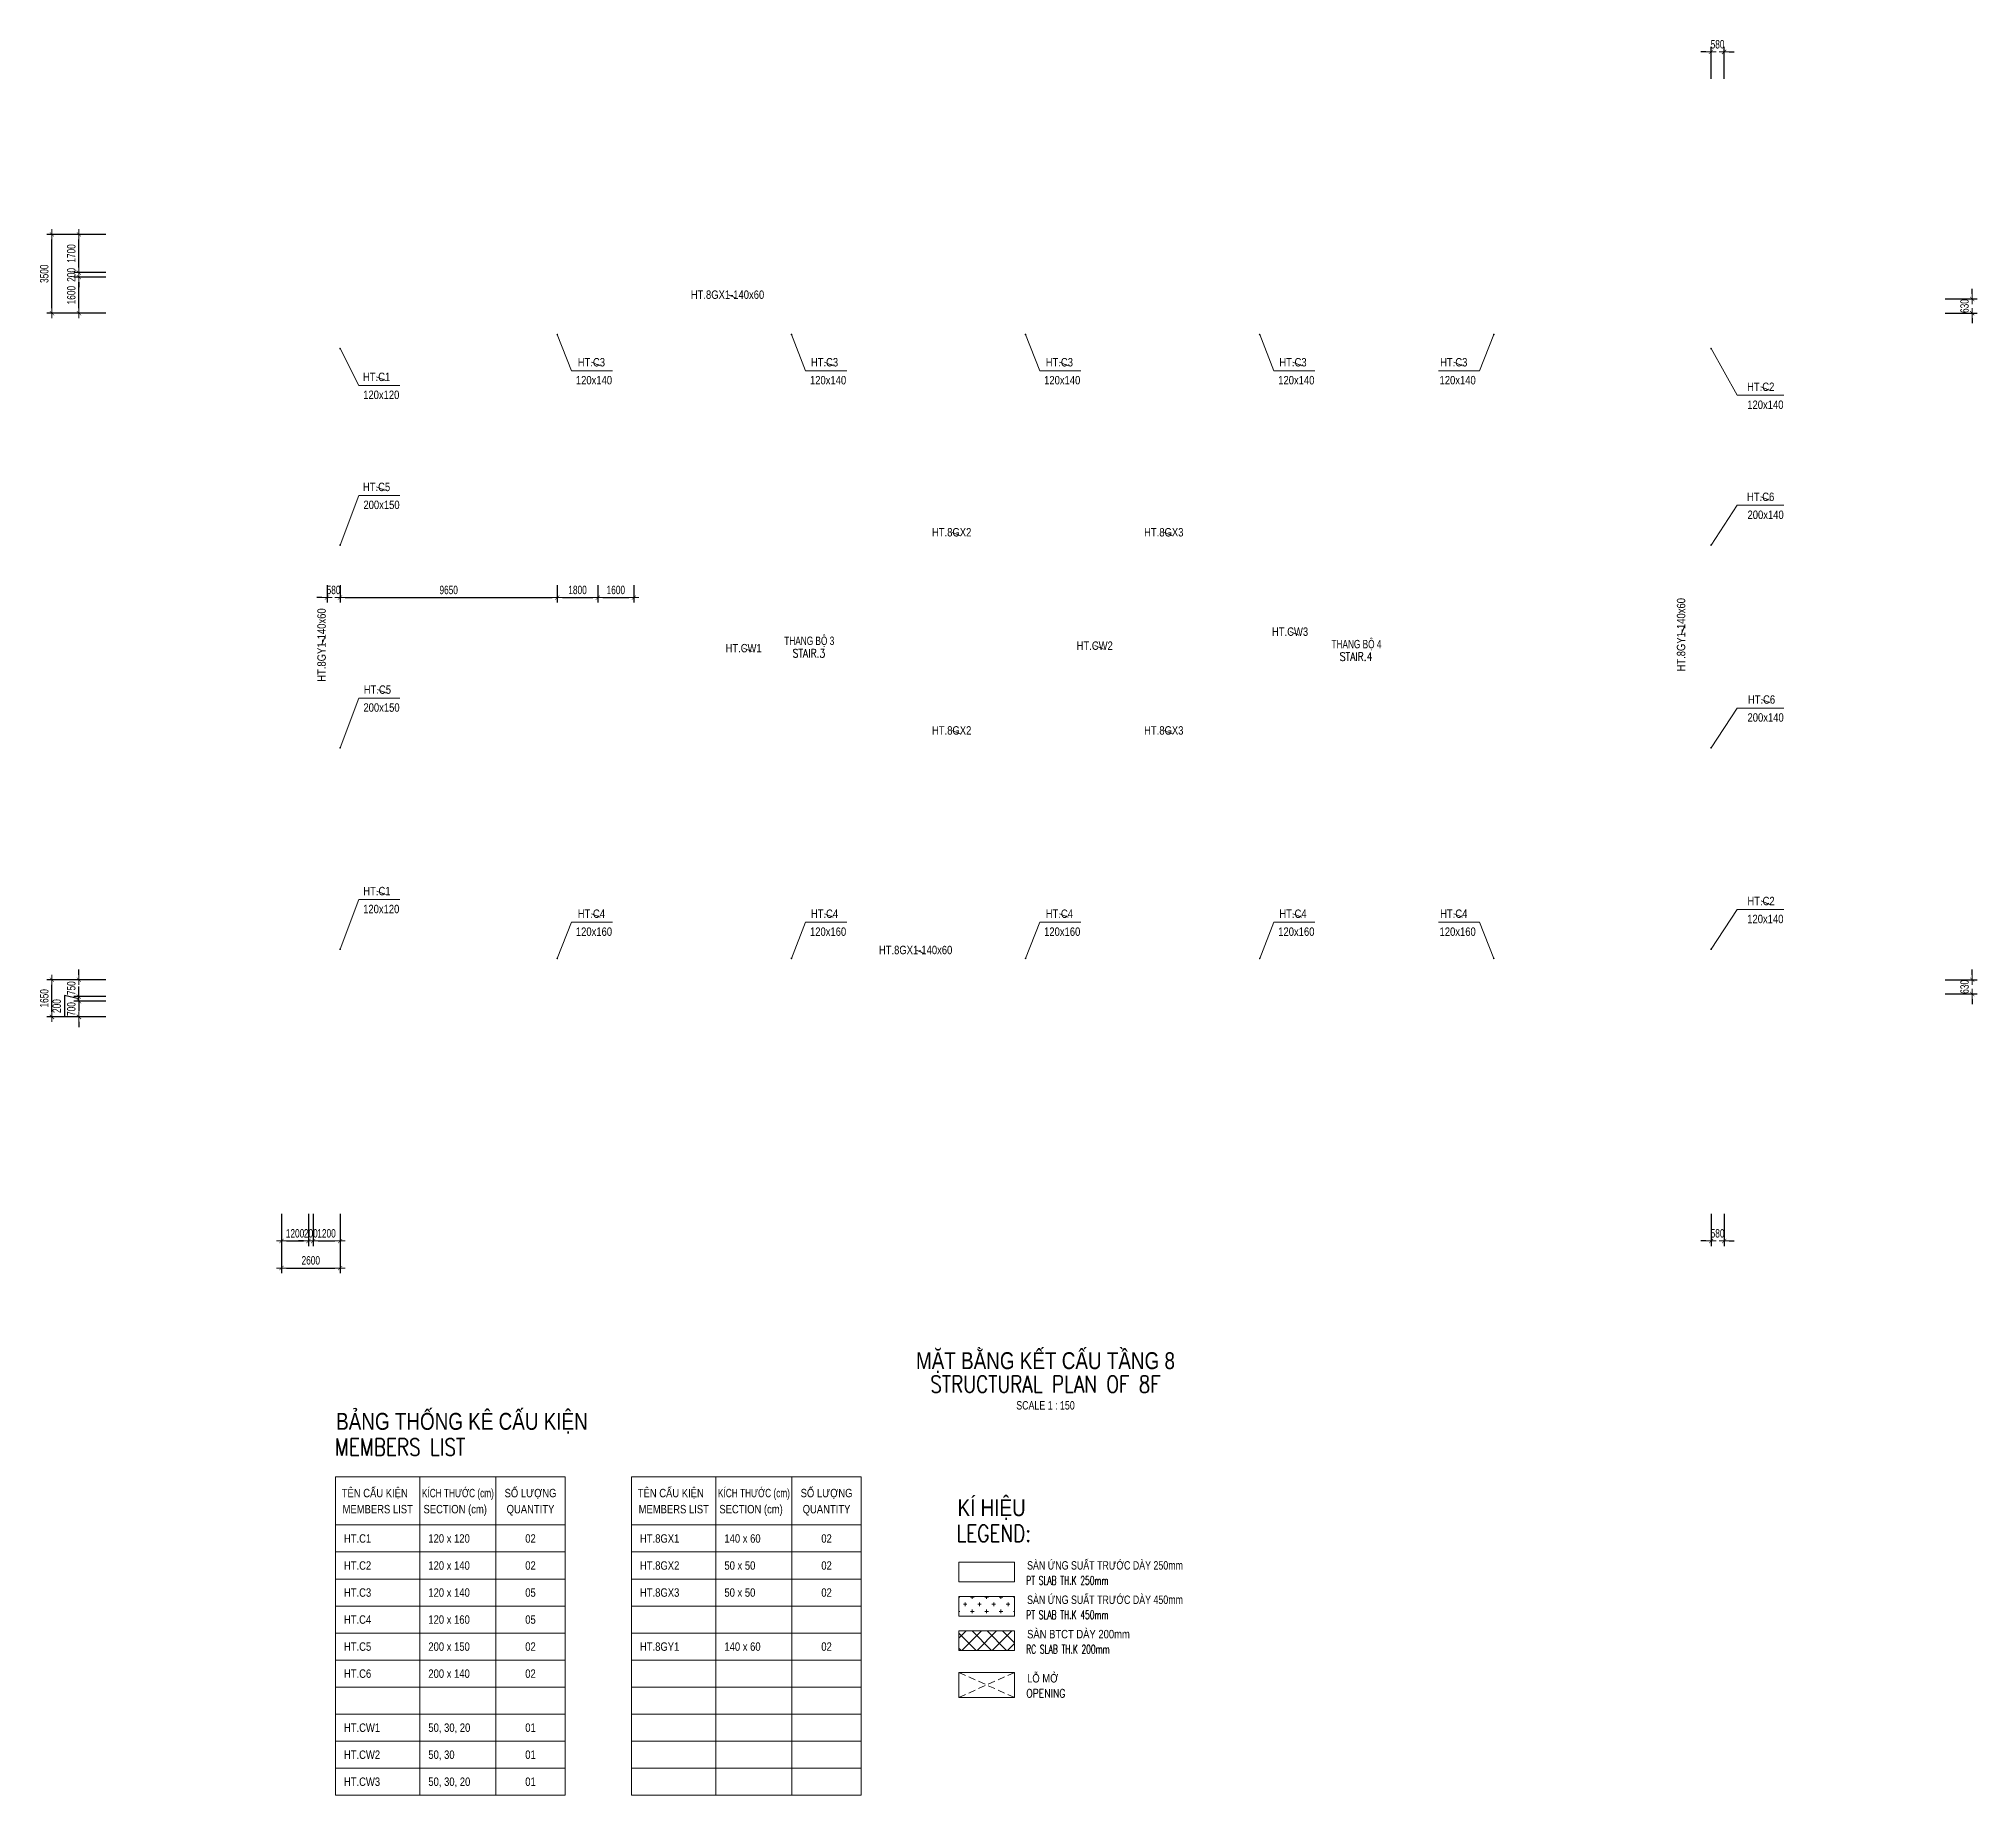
# Model space of a CAD drawing. Header units: millimetres. Extents: x 117316 to 203425, y -27310 to 50684.
import ezdxf
from ezdxf.enums import TextEntityAlignment as Align

# ---------------------------------------------------------------- set-up
doc = ezdxf.new("R2010")
doc.units = ezdxf.units.MM
doc.linetypes.add('DASHED2', pattern=[9.525, 6.35, -3.175])
doc.layers.get('Defpoints').update_dxf_attribs({"color": 151, "lineweight": 9})
for name, color, linetype, lineweight in [('$0$NDC_S_ANNO', 7, 'Continuous', 20), ('$0$NDC_S_DIM', 1, 'Continuous', 15), ('NDC_S_ANNO', 7, 'Continuous', 20), ('NDC_S_BEAM NAME', 7, 'Continuous', 9), ('NDC_S_COLUMN NAME', 7, 'Continuous', 9), ('NDC_S_DIM', 1, 'Continuous', 15), ('NDC_S_ENG TEXT', 2, 'Continuous', 20), ('NDC_S_ENG TITLE', 3, 'Continuous', 20), ('NDC_S_HATCH MATERIAL', 8, 'Continuous', 13), ('NDC_S_LEADER', 1, 'Continuous', 15), ('NDC_S_OPENING', 9, 'DASHED2', 13), ('NDC_S_SLAB', 2, 'Continuous', 20), ('NDC_S_TEXT SYMBOL', 7, 'Continuous', 20), ('NDC_S_VN TEXT', 7, 'Continuous', 20), ('NDC_S_VN TITLE', 6, 'Continuous', 35), ('NDC_Table', 3, 'Continuous', 20)]:
    doc.layers.add(name, color=color, linetype=linetype, lineweight=lineweight)
doc.styles.add('$0$ARIAL', font='arial.ttf', dxfattribs={"width": 0.8})
doc.styles.add('$0$NDC_DIM', font='', dxfattribs={"width": 0.75})
doc.styles.add('$0$NDC_EN TXT', font='romans.shx', dxfattribs={"width": 0.8})
doc.styles.add('NDC_ANNO', font='', dxfattribs={"width": 0.8})
doc.styles.add('NDC_BAR 2', font='romans.shx', dxfattribs={"width": 0.8})
doc.styles.add('NDC_DIM', font='', dxfattribs={"width": 0.75})
doc.styles.add('NDC_EN TXT', font='romans.shx', dxfattribs={"width": 0.8})
doc.styles.add('NDC_VIE TXT', font='arial.ttf', dxfattribs={"width": 0.8})
doc.styles.get('$0$NDC_DIM').set_extended_font_data('Dotum')
doc.styles.get('NDC_ANNO').set_extended_font_data('Dotum')
doc.styles.get('NDC_DIM').set_extended_font_data('Dotum')
doc.dimstyles.new('$0$NDC_dim_iso', dxfattribs={"dimtxt": 2.5, "dimasz": 1, "dimexe": 1.5, "dimexo": 2.5, "dimgap": 1, "dimtad": 1, "dimdec": 0, "dimzin": 0, "dimdsep": 46, "dimtxsty": '$0$NDC_DIM', "dimblk": '$0$DIMMARK', "dimcen": 0.09, "dimdle": 1.2, "dimclrd": 1, "dimclre": 1, "dimclrt": 3, "dimadec": 0, "dimazin": 0, "dimtfac": 1, "dimtdec": 0, "dimtix": 1, "dimtofl": 0, "dimtmove": 0, "dimatfit": 3, "dimfxl": 8, "dimfxlon": 1, "dimtolj": 1, "dimtzin": 0, "dimarcsym": 0})
doc.dimstyles.new('NDC_dim_150', dxfattribs={"dimscale": 150, "dimtxt": 2.5, "dimasz": 1.5, "dimexe": 1.5, "dimexo": 2.5, "dimgap": 1, "dimtad": 1, "dimdec": 0, "dimzin": 0, "dimdsep": 46, "dimtxsty": 'NDC_DIM', "dimblk": 'DIMMARK', "dimcen": 0.09, "dimdle": 1.2, "dimclrd": 1, "dimclre": 1, "dimclrt": 3, "dimadec": 0, "dimazin": 0, "dimtfac": 1, "dimtdec": 0, "dimtix": 1, "dimtofl": 0, "dimtmove": 0, "dimatfit": 3, "dimfxl": 8, "dimfxlon": 1, "dimtolj": 1, "dimtzin": 0, "dimarcsym": 0})
doc.dimstyles.new('NDC_dim_200', dxfattribs={"dimscale": 200, "dimtxt": 2.5, "dimasz": 1.5, "dimexe": 1.5, "dimexo": 2.5, "dimgap": 1, "dimtad": 1, "dimdec": 0, "dimzin": 0, "dimdsep": 46, "dimtxsty": 'NDC_DIM', "dimblk": 'DIMMARK', "dimcen": 0.09, "dimdle": 1.2, "dimclrd": 1, "dimclre": 1, "dimclrt": 3, "dimadec": 0, "dimazin": 0, "dimtfac": 1, "dimtdec": 0, "dimtix": 1, "dimtofl": 0, "dimtmove": 0, "dimatfit": 3, "dimfxl": 6, "dimfxlon": 1, "dimtolj": 1, "dimtzin": 0, "dimarcsym": 0})

# ---------------------------------------------------------------- blocks, each defined once
blk = doc.blocks.new('Drawing name_symbol')
at = {"layer": 'NDC_S_ENG TITLE', "style": 'NDC_EN TXT', "width": 0.8}
blk.add_attdef('SECTDET1', text='', height=5, dxfattribs=at).set_placement((0, 1.01), align=Align.CENTER)
at = {"layer": 'NDC_S_TEXT SYMBOL', "lineweight": 25, "style": 'NDC_ANNO', "width": 0.8}
blk.add_attdef('SSCALE', text='', height=2.5, dxfattribs=at).set_placement((0, -4), align=Align.CENTER)
at = {"layer": 'NDC_S_VN TITLE', "style": 'NDC_VIE TXT', "width": 0.8}
blk.add_attdef('SECTDET2', text='', height=5, dxfattribs=at).set_placement((0, 7.97), align=Align.CENTER)
blk = doc.blocks.new('$0$DIMMARK')
at = {"layer": '$0$NDC_S_DIM', "color": 1}
blk.add_line((-1.5, 0), (1, 0), dxfattribs=at)
at = {"layer": '$0$NDC_S_DIM', "color": 2, "const_width": 0.1}
blk.add_lwpolyline([(-0.42, -0.42), (0.42, 0.42)], dxfattribs=at)
blk = doc.blocks.new('DIMMARK')
at = {"layer": 'NDC_S_DIM', "color": 1}
blk.add_line((-1.5, 0), (1, 0), dxfattribs=at)
at = {"layer": 'NDC_S_DIM', "color": 2, "const_width": 0.1}
blk.add_lwpolyline([(-0.42, -0.42), (0.42, 0.42)], dxfattribs=at)
blk = doc.blocks.new('*D13')
at = {"layer": 'Defpoints', "color": 0, "ltscale": 100, "transparency": 16777216}
for p in [(130120, 26791), (130700, 26791), (130700, 25871)]:
    blk.add_point(p, dxfattribs=at)
at = {"layer": 'NDC_S_DIM', "color": 1, "lineweight": -2, "ltscale": 100, "transparency": 16777216}
for p, q in [((129895, 25871), (129670, 25871)), ((130120, 26416), (130120, 25646)), ((130700, 26416), (130700, 25646)), ((130925, 25871), (131150, 25871))]:
    blk.add_line(p, q, dxfattribs=at)
at = {"layer": 'NDC_S_DIM', "color": 1, "lineweight": -2, "ltscale": 100, "transparency": 16777216, "xscale": 225, "yscale": 225, "zscale": 225}
blk.add_blockref('DIMMARK', (130120, 25871), dxfattribs=at)
at = {"layer": 'NDC_S_DIM', "color": 1, "lineweight": -2, "ltscale": 100, "transparency": 16777216, "xscale": 225, "yscale": 225, "zscale": 225, "rotation": 180}
blk.add_blockref('DIMMARK', (130700, 25871), dxfattribs=at)
at = {"layer": 'NDC_S_DIM', "color": 3, "ltscale": 100, "transparency": 16777216, "insert": (130410, 26208), "char_height": 375, "attachment_point": 5, "style": 'NDC_DIM'}
blk.add_mtext('\\A1;580', dxfattribs=at)
blk = doc.blocks.new('*D14')
at = {"layer": 'Defpoints', "color": 0, "ltscale": 100, "transparency": 16777216}
for p in [(130700, 26791), (140350, 26791), (140350, 25871)]:
    blk.add_point(p, dxfattribs=at)
at = {"layer": 'NDC_S_DIM', "color": 1, "lineweight": -2, "ltscale": 100, "transparency": 16777216}
for p, q in [((130700, 26416), (130700, 25646)), ((130925, 25871), (140125, 25871)), ((140350, 26416), (140350, 25646))]:
    blk.add_line(p, q, dxfattribs=at)
at = {"layer": 'NDC_S_DIM', "color": 1, "lineweight": -2, "ltscale": 100, "transparency": 16777216, "xscale": 225, "yscale": 225, "zscale": 225, "rotation": 180}
blk.add_blockref('DIMMARK', (130700, 25871), dxfattribs=at)
at = {"layer": 'NDC_S_DIM', "color": 1, "lineweight": -2, "ltscale": 100, "transparency": 16777216, "xscale": 225, "yscale": 225, "zscale": 225}
blk.add_blockref('DIMMARK', (140350, 25871), dxfattribs=at)
at = {"layer": 'NDC_S_DIM', "color": 3, "ltscale": 100, "transparency": 16777216, "insert": (135525, 26208), "char_height": 375, "attachment_point": 5, "style": 'NDC_DIM'}
blk.add_mtext('\\A1;9650', dxfattribs=at)
blk = doc.blocks.new('*D15')
at = {"layer": 'Defpoints', "color": 0, "ltscale": 100, "transparency": 16777216}
for p in [(140350, 26791), (142150, 26791), (142150, 25871)]:
    blk.add_point(p, dxfattribs=at)
at = {"layer": 'NDC_S_DIM', "color": 1, "lineweight": -2, "ltscale": 100, "transparency": 16777216}
for p, q in [((140350, 26416), (140350, 25646)), ((140575, 25871), (141925, 25871)), ((142150, 26416), (142150, 25646))]:
    blk.add_line(p, q, dxfattribs=at)
at = {"layer": 'NDC_S_DIM', "color": 1, "lineweight": -2, "ltscale": 100, "transparency": 16777216, "xscale": 225, "yscale": 225, "zscale": 225, "rotation": 180}
blk.add_blockref('DIMMARK', (140350, 25871), dxfattribs=at)
at = {"layer": 'NDC_S_DIM', "color": 1, "lineweight": -2, "ltscale": 100, "transparency": 16777216, "xscale": 225, "yscale": 225, "zscale": 225}
blk.add_blockref('DIMMARK', (142150, 25871), dxfattribs=at)
at = {"layer": 'NDC_S_DIM', "color": 3, "ltscale": 100, "transparency": 16777216, "insert": (141250, 26208), "char_height": 375, "attachment_point": 5, "style": 'NDC_DIM'}
blk.add_mtext('\\A1;1800', dxfattribs=at)
blk = doc.blocks.new('*D16')
at = {"layer": 'Defpoints', "color": 0, "ltscale": 100, "transparency": 16777216}
for p in [(142150, 26791), (143750, 26791), (143750, 25871)]:
    blk.add_point(p, dxfattribs=at)
at = {"layer": 'NDC_S_DIM', "color": 1, "lineweight": -2, "ltscale": 100, "transparency": 16777216}
for p, q in [((142150, 26416), (142150, 25646)), ((142375, 25871), (143525, 25871)), ((143750, 26416), (143750, 25646))]:
    blk.add_line(p, q, dxfattribs=at)
at = {"layer": 'NDC_S_DIM', "color": 1, "lineweight": -2, "ltscale": 100, "transparency": 16777216, "xscale": 225, "yscale": 225, "zscale": 225, "rotation": 180}
blk.add_blockref('DIMMARK', (142150, 25871), dxfattribs=at)
at = {"layer": 'NDC_S_DIM', "color": 1, "lineweight": -2, "ltscale": 100, "transparency": 16777216, "xscale": 225, "yscale": 225, "zscale": 225}
blk.add_blockref('DIMMARK', (143750, 25871), dxfattribs=at)
at = {"layer": 'NDC_S_DIM', "color": 3, "ltscale": 100, "transparency": 16777216, "insert": (142950, 26208), "char_height": 375, "attachment_point": 5, "style": 'NDC_DIM'}
blk.add_mtext('\\A1;1600', dxfattribs=at)
blk = doc.blocks.new('*D17')
at = {"layer": '$0$NDC_S_DIM', "color": 1, "lineweight": -2, "ltscale": 100, "transparency": 16777216}
for p, q in [((202000, 39130), (203425, 39130)), ((203200, 39355), (203200, 39580)), ((202000, 38500), (203425, 38500)), ((203200, 38275), (203200, 38050))]:
    blk.add_line(p, q, dxfattribs=at)
at = {"layer": 'Defpoints', "color": 0, "ltscale": 100, "transparency": 16777216}
for p in [(189558, 39130), (200950, 38500), (203200, 38500)]:
    blk.add_point(p, dxfattribs=at)
at = {"layer": '$0$NDC_S_DIM', "color": 1, "lineweight": -2, "ltscale": 100, "transparency": 16777216, "xscale": 225, "yscale": 225, "zscale": 225}
for p, rotation in [((203200, 39130), 270), ((203200, 38500), 90)]:
    blk.add_blockref('DIMMARK', p, dxfattribs=dict(at, rotation=rotation))
at = {"layer": '$0$NDC_S_DIM', "color": 3, "ltscale": 100, "transparency": 16777216, "insert": (202862, 38815), "char_height": 375, "attachment_point": 5, "rotation": 90, "style": 'NDC_DIM'}
blk.add_mtext('\\A1;630', dxfattribs=at)
blk = doc.blocks.new('*D18')
at = {"layer": '$0$NDC_S_DIM', "color": 1, "lineweight": -2, "ltscale": 100, "transparency": 16777216}
for p, q in [((202000, 8900), (203425, 8900)), ((203200, 9125), (203200, 9350)), ((202000, 8270), (203425, 8270)), ((203200, 8045), (203200, 7820))]:
    blk.add_line(p, q, dxfattribs=at)
at = {"layer": 'Defpoints', "color": 0, "ltscale": 100, "transparency": 16777216}
for p in [(199211, 8900), (203200, 8900), (187951, 8270)]:
    blk.add_point(p, dxfattribs=at)
at = {"layer": '$0$NDC_S_DIM', "color": 1, "lineweight": -2, "ltscale": 100, "transparency": 16777216, "xscale": 225, "yscale": 225, "zscale": 225}
for p, rotation in [((203200, 8900), 270), ((203200, 8270), 90)]:
    blk.add_blockref('DIMMARK', p, dxfattribs=dict(at, rotation=rotation))
at = {"layer": '$0$NDC_S_DIM', "color": 3, "ltscale": 100, "transparency": 16777216, "insert": (202862, 8585), "char_height": 375, "attachment_point": 5, "rotation": 90, "style": 'NDC_DIM'}
blk.add_mtext('\\A1;630', dxfattribs=at)
blk = doc.blocks.new('*D19')
at = {"layer": '$0$NDC_S_DIM', "color": 1, "lineweight": -2, "ltscale": 100, "transparency": 16777216}
for p, q in [((191600, -1500), (191600, -2925)), ((192180, -1500), (192180, -2925)), ((191375, -2700), (191150, -2700)), ((192405, -2700), (192630, -2700))]:
    blk.add_line(p, q, dxfattribs=at)
at = {"layer": 'Defpoints', "color": 0, "ltscale": 100, "transparency": 16777216}
for p in [(192180, 12195), (191600, 508), (191600, -2700)]:
    blk.add_point(p, dxfattribs=at)
at = {"layer": '$0$NDC_S_DIM', "color": 1, "lineweight": -2, "ltscale": 100, "transparency": 16777216, "xscale": 225, "yscale": 225, "zscale": 225}
blk.add_blockref('DIMMARK', (191600, -2700), dxfattribs=at)
at = {"layer": '$0$NDC_S_DIM', "color": 1, "lineweight": -2, "ltscale": 100, "transparency": 16777216, "xscale": 225, "yscale": 225, "zscale": 225, "rotation": 180}
blk.add_blockref('DIMMARK', (192180, -2700), dxfattribs=at)
at = {"layer": '$0$NDC_S_DIM', "color": 3, "ltscale": 100, "transparency": 16777216, "insert": (191890, -2362), "char_height": 375, "attachment_point": 5, "style": 'NDC_DIM'}
blk.add_mtext('\\A1;580', dxfattribs=at)
blk = doc.blocks.new('*D20')
at = {"layer": '$0$NDC_S_DIM', "color": 1, "lineweight": -2, "ltscale": 100, "transparency": 16777216}
for p, q in [((191375, 50100), (191150, 50100)), ((191600, 48900), (191600, 50325)), ((192180, 48900), (192180, 50325)), ((192405, 50100), (192630, 50100))]:
    blk.add_line(p, q, dxfattribs=at)
at = {"layer": 'Defpoints', "color": 0, "ltscale": 100, "transparency": 16777216}
for p in [(192180, 50100), (191600, 47222), (192180, 36650)]:
    blk.add_point(p, dxfattribs=at)
at = {"layer": '$0$NDC_S_DIM', "color": 1, "lineweight": -2, "ltscale": 100, "transparency": 16777216, "xscale": 225, "yscale": 225, "zscale": 225}
blk.add_blockref('DIMMARK', (191600, 50100), dxfattribs=at)
at = {"layer": '$0$NDC_S_DIM', "color": 1, "lineweight": -2, "ltscale": 100, "transparency": 16777216, "xscale": 225, "yscale": 225, "zscale": 225, "rotation": 180}
blk.add_blockref('DIMMARK', (192180, 50100), dxfattribs=at)
at = {"layer": '$0$NDC_S_DIM', "color": 3, "ltscale": 100, "transparency": 16777216, "insert": (191890, 50438), "char_height": 375, "attachment_point": 5, "style": 'NDC_DIM'}
blk.add_mtext('\\A1;580', dxfattribs=at)
blk = doc.blocks.new('*D25')
at = {"layer": 'Defpoints', "color": 0, "ltscale": 100, "transparency": 16777216}
for p in [(128100, -1100), (129300, -1100), (129300, -2700)]:
    blk.add_point(p, dxfattribs=at)
at = {"layer": 'NDC_S_DIM', "color": 1, "lineweight": -2, "ltscale": 100, "transparency": 16777216}
for p, q in [((128100, -1500), (128100, -2925)), ((129300, -1500), (129300, -2925)), ((128325, -2700), (129075, -2700))]:
    blk.add_line(p, q, dxfattribs=at)
at = {"layer": 'NDC_S_DIM', "color": 1, "lineweight": -2, "ltscale": 100, "transparency": 16777216, "xscale": 225, "yscale": 225, "zscale": 225, "rotation": 180}
blk.add_blockref('DIMMARK', (128100, -2700), dxfattribs=at)
at = {"layer": 'NDC_S_DIM', "color": 1, "lineweight": -2, "ltscale": 100, "transparency": 16777216, "xscale": 225, "yscale": 225, "zscale": 225}
blk.add_blockref('DIMMARK', (129300, -2700), dxfattribs=at)
at = {"layer": 'NDC_S_DIM', "color": 3, "ltscale": 100, "transparency": 16777216, "insert": (128700, -2362), "char_height": 375, "attachment_point": 5, "style": 'NDC_DIM'}
blk.add_mtext('\\A1;1200', dxfattribs=at)
blk = doc.blocks.new('*D26')
at = {"layer": 'Defpoints', "color": 0, "ltscale": 100, "transparency": 16777216}
for p in [(129300, -1100), (129500, -1100), (129500, -2700)]:
    blk.add_point(p, dxfattribs=at)
at = {"layer": 'NDC_S_DIM', "color": 1, "lineweight": -2, "ltscale": 100, "transparency": 16777216}
for p, q in [((129300, -1500), (129300, -2925)), ((129500, -1500), (129500, -2925)), ((129075, -2700), (128850, -2700)), ((129725, -2700), (129950, -2700))]:
    blk.add_line(p, q, dxfattribs=at)
at = {"layer": 'NDC_S_DIM', "color": 1, "lineweight": -2, "ltscale": 100, "transparency": 16777216, "xscale": 225, "yscale": 225, "zscale": 225}
blk.add_blockref('DIMMARK', (129300, -2700), dxfattribs=at)
at = {"layer": 'NDC_S_DIM', "color": 1, "lineweight": -2, "ltscale": 100, "transparency": 16777216, "xscale": 225, "yscale": 225, "zscale": 225, "rotation": 180}
blk.add_blockref('DIMMARK', (129500, -2700), dxfattribs=at)
at = {"layer": 'NDC_S_DIM', "color": 3, "ltscale": 100, "transparency": 16777216, "insert": (129400, -2362), "char_height": 375, "attachment_point": 5, "style": 'NDC_DIM'}
blk.add_mtext('\\A1;200', dxfattribs=at)
blk = doc.blocks.new('*D27')
at = {"layer": 'Defpoints', "color": 0, "ltscale": 100, "transparency": 16777216}
for p in [(129500, -1100), (130700, -1100), (130700, -2700)]:
    blk.add_point(p, dxfattribs=at)
at = {"layer": 'NDC_S_DIM', "color": 1, "lineweight": -2, "ltscale": 100, "transparency": 16777216}
for p, q in [((129500, -1500), (129500, -2925)), ((130700, -1500), (130700, -2925)), ((129725, -2700), (130475, -2700))]:
    blk.add_line(p, q, dxfattribs=at)
at = {"layer": 'NDC_S_DIM', "color": 1, "lineweight": -2, "ltscale": 100, "transparency": 16777216, "xscale": 225, "yscale": 225, "zscale": 225, "rotation": 180}
blk.add_blockref('DIMMARK', (129500, -2700), dxfattribs=at)
at = {"layer": 'NDC_S_DIM', "color": 1, "lineweight": -2, "ltscale": 100, "transparency": 16777216, "xscale": 225, "yscale": 225, "zscale": 225}
blk.add_blockref('DIMMARK', (130700, -2700), dxfattribs=at)
at = {"layer": 'NDC_S_DIM', "color": 3, "ltscale": 100, "transparency": 16777216, "insert": (130100, -2362), "char_height": 375, "attachment_point": 5, "style": 'NDC_DIM'}
blk.add_mtext('\\A1;1200', dxfattribs=at)
blk = doc.blocks.new('*D28')
at = {"layer": 'Defpoints', "color": 0, "ltscale": 100, "transparency": 16777216}
for p in [(128100, -1100), (130700, -1100), (130700, -3900)]:
    blk.add_point(p, dxfattribs=at)
at = {"layer": 'NDC_S_DIM', "color": 1, "lineweight": -2, "ltscale": 100, "transparency": 16777216}
for p, q in [((128100, -2700), (128100, -4125)), ((130700, -2700), (130700, -4125)), ((128325, -3900), (130475, -3900))]:
    blk.add_line(p, q, dxfattribs=at)
at = {"layer": 'NDC_S_DIM', "color": 1, "lineweight": -2, "ltscale": 100, "transparency": 16777216, "xscale": 225, "yscale": 225, "zscale": 225, "rotation": 180}
blk.add_blockref('DIMMARK', (128100, -3900), dxfattribs=at)
at = {"layer": 'NDC_S_DIM', "color": 1, "lineweight": -2, "ltscale": 100, "transparency": 16777216, "xscale": 225, "yscale": 225, "zscale": 225}
blk.add_blockref('DIMMARK', (130700, -3900), dxfattribs=at)
at = {"layer": 'NDC_S_DIM', "color": 3, "ltscale": 100, "transparency": 16777216, "insert": (129400, -3562), "char_height": 375, "attachment_point": 5, "style": 'NDC_DIM'}
blk.add_mtext('\\A1;2600', dxfattribs=at)
blk = doc.blocks.new('*D29')
at = {"layer": 'Defpoints', "color": 0, "ltscale": 100, "transparency": 16777216}
for p in [(119100, 7950), (120700, 7950), (120700, 7250)]:
    blk.add_point(p, dxfattribs=at)
at = {"layer": 'NDC_S_DIM', "color": 1, "lineweight": -2, "ltscale": 100, "transparency": 16777216}
for p, q in [((120300, 7950), (118875, 7950)), ((119100, 8175), (119100, 8400)), ((120300, 7250), (118875, 7250)), ((119100, 7025), (119100, 6800))]:
    blk.add_line(p, q, dxfattribs=at)
at = {"layer": 'NDC_S_DIM', "color": 1, "lineweight": -2, "ltscale": 100, "transparency": 16777216, "xscale": 225, "yscale": 225, "zscale": 225}
for p, rotation in [((119100, 7950), 270), ((119100, 7250), 90)]:
    blk.add_blockref('DIMMARK', p, dxfattribs=dict(at, rotation=rotation))
at = {"layer": 'NDC_S_DIM', "color": 3, "ltscale": 100, "transparency": 16777216, "insert": (118762, 7600), "char_height": 375, "attachment_point": 5, "rotation": 90, "style": 'NDC_DIM'}
blk.add_mtext('\\A1;700', dxfattribs=at)
blk = doc.blocks.new('*D30')
at = {"layer": 'Defpoints', "color": 0, "ltscale": 100, "transparency": 16777216}
for p in [(119100, 8150), (120700, 8150), (120700, 7950)]:
    blk.add_point(p, dxfattribs=at)
at = {"layer": 'NDC_S_DIM', "color": 1, "lineweight": -2, "ltscale": 100, "transparency": 16777216}
for p, q in [((119100, 8050), (118453, 8200)), ((118453, 8200), (118453, 7264)), ((120300, 8150), (118875, 8150)), ((120300, 7950), (118875, 7950)), ((119100, 8375), (119100, 8600)), ((119100, 7950), (119100, 8150)), ((119100, 7725), (119100, 7500))]:
    blk.add_line(p, q, dxfattribs=at)
at = {"layer": 'NDC_S_DIM', "color": 1, "lineweight": -2, "ltscale": 100, "transparency": 16777216, "xscale": 225, "yscale": 225, "zscale": 225}
for p, rotation in [((119100, 8150), 270), ((119100, 7950), 90)]:
    blk.add_blockref('DIMMARK', p, dxfattribs=dict(at, rotation=rotation))
at = {"layer": 'NDC_S_DIM', "color": 3, "ltscale": 100, "transparency": 16777216, "insert": (118115, 7732), "char_height": 375, "attachment_point": 5, "rotation": 90, "style": 'NDC_DIM'}
blk.add_mtext('\\A1;200', dxfattribs=at)
blk = doc.blocks.new('*D31')
at = {"layer": 'Defpoints', "color": 0, "ltscale": 100, "transparency": 16777216}
for p in [(119100, 8900), (120700, 8900), (120700, 8150)]:
    blk.add_point(p, dxfattribs=at)
at = {"layer": 'NDC_S_DIM', "color": 1, "lineweight": -2, "ltscale": 100, "transparency": 16777216}
for p, q in [((120300, 8900), (118875, 8900)), ((119100, 9125), (119100, 9350)), ((120300, 8150), (118875, 8150)), ((119100, 7925), (119100, 7700))]:
    blk.add_line(p, q, dxfattribs=at)
at = {"layer": 'NDC_S_DIM', "color": 1, "lineweight": -2, "ltscale": 100, "transparency": 16777216, "xscale": 225, "yscale": 225, "zscale": 225}
for p, rotation in [((119100, 8900), 270), ((119100, 8150), 90)]:
    blk.add_blockref('DIMMARK', p, dxfattribs=dict(at, rotation=rotation))
at = {"layer": 'NDC_S_DIM', "color": 3, "ltscale": 100, "transparency": 16777216, "insert": (118762, 8525), "char_height": 375, "attachment_point": 5, "rotation": 90, "style": 'NDC_DIM'}
blk.add_mtext('\\A1;750', dxfattribs=at)
blk = doc.blocks.new('*D32')
at = {"layer": 'Defpoints', "color": 0, "ltscale": 100, "transparency": 16777216}
for p in [(117900, 8900), (120098, 8900), (120098, 7250)]:
    blk.add_point(p, dxfattribs=at)
at = {"layer": 'NDC_S_DIM', "color": 1, "lineweight": -2, "ltscale": 100, "transparency": 16777216}
for p, q in [((119100, 8900), (117675, 8900)), ((117900, 7475), (117900, 8675)), ((119100, 7250), (117675, 7250))]:
    blk.add_line(p, q, dxfattribs=at)
at = {"layer": 'NDC_S_DIM', "color": 1, "lineweight": -2, "ltscale": 100, "transparency": 16777216, "xscale": 225, "yscale": 225, "zscale": 225}
for p, rotation in [((117900, 8900), 90), ((117900, 7250), 270)]:
    blk.add_blockref('DIMMARK', p, dxfattribs=dict(at, rotation=rotation))
at = {"layer": 'NDC_S_DIM', "color": 3, "ltscale": 100, "transparency": 16777216, "insert": (117562, 8075), "char_height": 375, "attachment_point": 5, "rotation": 90, "style": 'NDC_DIM'}
blk.add_mtext('\\A1;1650', dxfattribs=at)
blk = doc.blocks.new('*D33')
at = {"layer": 'Defpoints', "color": 0, "ltscale": 100, "transparency": 16777216}
for p in [(119100, 40100), (120700, 40100), (120700, 38500)]:
    blk.add_point(p, dxfattribs=at)
at = {"layer": 'NDC_S_DIM', "color": 1, "lineweight": -2, "ltscale": 100, "transparency": 16777216}
for p, q in [((120300, 40100), (118875, 40100)), ((119100, 38725), (119100, 39875)), ((120300, 38500), (118875, 38500))]:
    blk.add_line(p, q, dxfattribs=at)
at = {"layer": 'NDC_S_DIM', "color": 1, "lineweight": -2, "ltscale": 100, "transparency": 16777216, "xscale": 225, "yscale": 225, "zscale": 225}
for p, rotation in [((119100, 40100), 90), ((119100, 38500), 270)]:
    blk.add_blockref('DIMMARK', p, dxfattribs=dict(at, rotation=rotation))
at = {"layer": 'NDC_S_DIM', "color": 3, "ltscale": 100, "transparency": 16777216, "insert": (118762, 39300), "char_height": 375, "attachment_point": 5, "rotation": 90, "style": 'NDC_DIM'}
blk.add_mtext('\\A1;1600', dxfattribs=at)
blk = doc.blocks.new('*D34')
at = {"layer": 'Defpoints', "color": 0, "ltscale": 100, "transparency": 16777216}
for p in [(119100, 40300), (120700, 40300), (120700, 40100)]:
    blk.add_point(p, dxfattribs=at)
at = {"layer": 'NDC_S_DIM', "color": 1, "lineweight": -2, "ltscale": 100, "transparency": 16777216}
for p, q in [((119100, 40525), (119100, 40750)), ((120300, 40300), (118875, 40300)), ((120300, 40100), (118875, 40100)), ((119100, 39875), (119100, 39650))]:
    blk.add_line(p, q, dxfattribs=at)
at = {"layer": 'NDC_S_DIM', "color": 1, "lineweight": -2, "ltscale": 100, "transparency": 16777216, "xscale": 225, "yscale": 225, "zscale": 225}
for p, rotation in [((119100, 40300), 270), ((119100, 40100), 90)]:
    blk.add_blockref('DIMMARK', p, dxfattribs=dict(at, rotation=rotation))
at = {"layer": 'NDC_S_DIM', "color": 3, "ltscale": 100, "transparency": 16777216, "insert": (118762, 40200), "char_height": 375, "attachment_point": 5, "rotation": 90, "style": 'NDC_DIM'}
blk.add_mtext('\\A1;200', dxfattribs=at)
blk = doc.blocks.new('*D35')
at = {"layer": 'Defpoints', "color": 0, "ltscale": 100, "transparency": 16777216}
for p in [(119100, 42000), (120700, 42000), (120700, 40300)]:
    blk.add_point(p, dxfattribs=at)
at = {"layer": 'NDC_S_DIM', "color": 1, "lineweight": -2, "ltscale": 100, "transparency": 16777216}
for p, q in [((120300, 42000), (118875, 42000)), ((119100, 40525), (119100, 41775)), ((120300, 40300), (118875, 40300))]:
    blk.add_line(p, q, dxfattribs=at)
at = {"layer": 'NDC_S_DIM', "color": 1, "lineweight": -2, "ltscale": 100, "transparency": 16777216, "xscale": 225, "yscale": 225, "zscale": 225}
for p, rotation in [((119100, 42000), 90), ((119100, 40300), 270)]:
    blk.add_blockref('DIMMARK', p, dxfattribs=dict(at, rotation=rotation))
at = {"layer": 'NDC_S_DIM', "color": 3, "ltscale": 100, "transparency": 16777216, "insert": (118762, 41150), "char_height": 375, "attachment_point": 5, "rotation": 90, "style": 'NDC_DIM'}
blk.add_mtext('\\A1;1700', dxfattribs=at)
blk = doc.blocks.new('*D36')
at = {"layer": 'Defpoints', "color": 0, "ltscale": 100, "transparency": 16777216}
for p in [(117900, 42000), (120700, 42000), (120700, 38500)]:
    blk.add_point(p, dxfattribs=at)
at = {"layer": 'NDC_S_DIM', "color": 1, "lineweight": -2, "ltscale": 100, "transparency": 16777216}
for p, q in [((119100, 42000), (117675, 42000)), ((117900, 38725), (117900, 41775)), ((119100, 38500), (117675, 38500))]:
    blk.add_line(p, q, dxfattribs=at)
at = {"layer": 'NDC_S_DIM', "color": 1, "lineweight": -2, "ltscale": 100, "transparency": 16777216, "xscale": 225, "yscale": 225, "zscale": 225}
for p, rotation in [((117900, 42000), 90), ((117900, 38500), 270)]:
    blk.add_blockref('DIMMARK', p, dxfattribs=dict(at, rotation=rotation))
at = {"layer": 'NDC_S_DIM', "color": 3, "ltscale": 100, "transparency": 16777216, "insert": (117562, 40250), "char_height": 375, "attachment_point": 5, "rotation": 90, "style": 'NDC_DIM'}
blk.add_mtext('\\A1;3500', dxfattribs=at)
blk = doc.blocks.new('*U12')
at = {"layer": '$0$NDC_S_ANNO', "ltscale": 0.8, "style": '$0$ARIAL', "width": 0.8, "flags": 1}
blk.add_attdef('CHU_THICH', text='', height=2.5, dxfattribs=at).set_placement((0, 0), align=Align.MIDDLE_CENTER)
at = {"layer": '$0$NDC_S_ANNO', "ltscale": 0.8, "style": '$0$ARIAL', "width": 0.8}
blk.add_attdef('TEN', text='', height=2.5, dxfattribs=at).set_placement((-2.58, 1.03), align=Align.MIDDLE_CENTER)
at = {"layer": 'Defpoints'}
blk.add_leader([(0, 0), (-2.58, 1.03)], dimstyle='$0$NDC_dim_iso', override={"dimgap": 0.625, "dimtad": 0}, dxfattribs=at)
blk = doc.blocks.new('Name col F6-F8')
at = {"layer": 'NDC_S_COLUMN NAME', "xscale": 150, "yscale": 150, "zscale": 150}
for p, values in [((11702, 27267), {'TEN': 'HT.C3'}), ((22056, 27267), {'TEN': 'HT.C3'}), ((32489, 27267), {'TEN': 'HT.C3'}), ((42867, 27267), {'TEN': 'HT.C3'}), ((50009, 27267), {'TEN': 'HT.C3'}), ((2162, 26617), {'TEN': 'HT.C1'}), ((63645, 26176), {'TEN': 'HT.C2'}), ((2158, 21731), {'TEN': 'HT.C5'}), ((63642, 21290), {'TEN': 'HT.C6'}), ((2196, 12731), {'TEN': 'HT.C5'}), ((63679, 12290), {'TEN': 'HT.C6'}), ((2174, 3784), {'TEN': 'HT.C1'}), ((63658, 3343), {'TEN': 'HT.C2'}), ((11702, 2778), {'TEN': 'HT.C4'}), ((22056, 2778), {'TEN': 'HT.C4'}), ((32489, 2778), {'TEN': 'HT.C4'}), ((42867, 2778), {'TEN': 'HT.C4'}), ((50009, 2778), {'TEN': 'HT.C4'})]:
    blk.add_blockref('*U12', p, dxfattribs=at).add_auto_attribs(values)
at = {"layer": 'NDC_S_COLUMN NAME', "style": 'NDC_VIE TXT', "width": 0.8}
for s, p in [('120x140', (10625, 26437)), ('120x140', (21025, 26437)), ('120x140', (31425, 26437)), ('120x140', (41825, 26437)), ('120x140', (48991, 26437)), ('120x120', (1176, 25787)), ('120x140', (62660, 25346)), ('200x150', (1187, 20901)), ('200x140', (62671, 20460)), ('200x150', (1187, 11901)), ('200x140', (62671, 11460)), ('120x120', (1175, 2955)), ('120x140', (62659, 2513)), ('120x160', (10625, 1949)), ('120x160', (21025, 1949)), ('120x160', (31425, 1949)), ('120x160', (41825, 1949)), ('120x160', (48991, 1949))]:
    blk.add_text(s, height=375, dxfattribs=at).set_placement(p)
at = {"layer": 'NDC_S_LEADER', "ltscale": 100}
for points in [[(9800, 28650), (10431, 27044), (12254, 27044)], [(20200, 28650), (20831, 27044), (22654, 27044)], [(30600, 28650), (31231, 27044), (33054, 27044)], [(41000, 28650), (41631, 27044), (43454, 27044)], [(51400, 28650), (50769, 27044), (48946, 27044)], [(150, 28028), (981, 26394), (2804, 26394)], [(61050, 28028), (62215, 25953), (64288, 25953)], [(150, 19300), (981, 21508), (2804, 21508)], [(61050, 19300), (62215, 21067), (64288, 21067)], [(150, 10300), (981, 12508), (2804, 12508)], [(61050, 10300), (62215, 12067), (64288, 12067)], [(150, 1353), (981, 3562), (2804, 3562)], [(61050, 1353), (62215, 3120), (64288, 3120)], [(9800, 950), (10431, 2556), (12254, 2556)], [(20200, 950), (20831, 2556), (22654, 2556)], [(30600, 950), (31231, 2556), (33054, 2556)], [(41000, 950), (41631, 2556), (43454, 2556)], [(51400, 950), (50769, 2556), (48946, 2556)]]:
    blk.add_leader(points, dimstyle='NDC_dim_200', override={"dimgap": 1, "dimtad": 0, "dimldrblk": 'DotSmall'}, dxfattribs=at)

msp = doc.modelspace()

# ---------------------------------------------------------------- hatches: boundary and pattern name
at = {"layer": 'NDC_S_HATCH MATERIAL', "ltscale": 100}
h = msp.add_hatch(dxfattribs=at)
h.set_pattern_fill('CROSS', color=256, scale=50)
h.set_pattern_definition([(0, (-45764.22, -10259.27), (317.5, 317.5), [158.75, -476.25]), (90, (-45684.84, -10338.65), (-317.5, 317.5), [158.75, -476.25])])
h.paths.add_polyline_path([(158193.6, -18490.2), (158193.6, -19354.3), (160652, -19354.3), (160652, -18490.2)])
h = msp.add_hatch(dxfattribs=at)
h.set_pattern_fill('ANSI37', color=256, scale=150)
h.set_pattern_definition([(45, (-37686.4, -16184.8), (-336.7596, 336.7596), []), (135, (-37686.4, -16184.8), (-336.7596, -336.7596), [])])
h.paths.add_polyline_path([(158193.6, -20016.2), (158193.6, -20880.3), (160652, -20880.3), (160652, -20016.2)])

# ---------------------------------------------------------------- linework, layer by layer
at = {"layer": 'NDC_S_OPENING', "ltscale": 50}
for p, q in [((158193.6, -21858.7), (160652, -22966.9)), ((158193.6, -22966.9), (160652, -21858.7))]:
    msp.add_line(p, q, dxfattribs=at)
at = {"layer": 'NDC_S_SLAB'}
for points in [[(158193.6, -16964.2), (160652, -16964.2), (160652, -17828.3), (158193.6, -17828.3)], [(158193.6, -18490.2), (160652, -18490.2), (160652, -19354.3), (158193.6, -19354.3)], [(158193.6, -20016.2), (160652, -20016.2), (160652, -20880.3), (158193.6, -20880.3)], [(158193.6, -21858.7), (160652, -21858.7), (160652, -22966.9), (158193.6, -22966.9)]]:
    msp.add_lwpolyline(points, close=True, dxfattribs=at)
at = {"layer": 'NDC_Table'}
for p, q in [((130497.1, -13165.8), (130497.1, -27310)), ((130497.1, -13165.8), (140697.1, -13165.8)), ((134247.1, -13165.8), (134247.1, -27310)), ((137622.1, -13165.8), (137622.1, -27310)), ((140697.1, -13165.8), (140697.1, -27310)), ((143648.1, -13165.8), (143648.1, -27310)), ((143648.1, -13165.8), (153848.1, -13165.8)), ((147398.1, -13165.8), (147398.1, -27310)), ((150773.1, -13165.8), (150773.1, -27310)), ((153848.1, -13165.8), (153848.1, -27310)), ((130497.1, -15310), (140697.1, -15310)), ((143648.1, -15310), (153848.1, -15310)), ((130497.1, -16510), (140697.1, -16510)), ((143648.1, -16510), (153848.1, -16510)), ((130497.1, -17710), (140697.1, -17710)), ((143648.1, -17710), (153848.1, -17710)), ((130497.1, -18910), (140697.1, -18910)), ((143648.1, -18910), (153848.1, -18910)), ((130497.1, -20110), (140697.1, -20110)), ((143648.1, -20110), (153848.1, -20110)), ((130497.1, -21310), (140697.1, -21310)), ((143648.1, -21310), (153848.1, -21310)), ((130497.1, -22510), (140697.1, -22510)), ((143648.1, -22510), (153848.1, -22510)), ((130497.1, -23710), (140697.1, -23710)), ((143648.1, -23710), (153848.1, -23710)), ((130497.1, -24910), (140697.1, -24910)), ((143648.1, -24910), (153848.1, -24910)), ((130497.1, -26110), (140697.1, -26110)), ((143648.1, -26110), (153848.1, -26110)), ((130497.1, -27310), (140697.1, -27310)), ((143648.1, -27310), (153848.1, -27310))]:
    msp.add_line(p, q, dxfattribs=at)

# ---------------------------------------------------------------- block references
at = {"layer": 'NDC_S_ANNO', "xscale": 150, "yscale": 150, "zscale": 150}
msp.add_blockref('Drawing name_symbol', (162036.3, -9585.1), dxfattribs=at).add_auto_attribs({'SECTDET1': 'STRUCTURAL PLAN OF 8F', 'SECTDET2': 'MẶT BẰNG KẾT CẤU TẦNG 8', 'SSCALE': 'SCALE 1 : 150'})
at = {"layer": 'NDC_S_BEAM NAME', "xscale": 150, "yscale": 150, "zscale": 150}
for p, values in [((148297.7, 39167.2), {'TEN': 'HT.8GX1-140x60'}), ((158255.2, 28617.2), {'TEN': 'HT.8GX2'}), ((167677.2, 28617.2), {'TEN': 'HT.8GX3'}), ((173286.7, 24204.4), {'TEN': 'HT.CW3'}), ((149013.2, 23470.3), {'TEN': 'HT.CW1'}), ((164610.2, 23581.2), {'TEN': 'HT.CW2'}), ((158255.2, 19817.2), {'TEN': 'HT.8GX2'}), ((167677.2, 19817.2), {'TEN': 'HT.8GX3'}), ((156653.8, 10067.2), {'TEN': 'HT.8GX1-140x60'})]:
    msp.add_blockref('*U12', p, dxfattribs=at).add_auto_attribs(values)
at = {"layer": 'NDC_S_BEAM NAME', "xscale": 150, "yscale": 150, "zscale": 150, "rotation": 90}
for p in [(190423.5, 24606.3), (130031.9, 24149.1)]:
    msp.add_blockref('*U12', p, dxfattribs=at).add_auto_attribs({'TEN': 'HT.8GY1-140x60'})
at = {"layer": 'NDC_S_VN TEXT'}
msp.add_blockref('Name col F6-F8', (130550, 8900), dxfattribs=at)

# ---------------------------------------------------------------- texts
at = {"layer": 'NDC_S_ENG TEXT', "style": '$0$NDC_EN TXT'}
for s, height, width, p in [('LEGEND:', 750, 0.8, (158079.2, -16059.5)), ('PT SLAB TH.K 250mm', 375, 0.65, (161180.7, -17961)), ('PT SLAB TH.K 450mm', 375, 0.65, (161180.7, -19487)), ('RC SLAB TH.K 200mm', 375, 0.65, (161180.7, -21013)), ('OPENING', 375, 0.8, (161180.7, -22973.4))]:
    msp.add_text(s, height=height, dxfattribs=dict(at, width=width)).set_placement(p)
at = {"layer": 'NDC_S_ENG TITLE', "style": 'NDC_EN TXT', "width": 0.8}
msp.add_text('MEMBERS LIST', height=750, dxfattribs=at).set_placement((130475.1, -12225.5))
at = {"layer": 'NDC_S_VN TEXT'}
for s, style, width, p in [('THANG BỘ 3', 'NDC_VIE TXT', 0.7, (150433, 23763.7)), ('STAIR.3', 'NDC_BAR 2', 0.8, (150800.8, 23210.7)), ('THANG BỘ 4', 'NDC_VIE TXT', 0.7, (174739.5, 23616.7)), ('STAIR.4', 'NDC_BAR 2', 0.8, (175107.3, 23063.6)), ('SÀN ỨNG SUẤT TRƯỚC DÀY 250mm', 'NDC_VIE TXT', 0.75, (161219, -17292.2)), ('SÀN ỨNG SUẤT TRƯỚC DÀY 450mm', 'NDC_VIE TXT', 0.75, (161219, -18818.2)), ('SÀN BTCT DÀY 200mm', 'NDC_VIE TXT', 0.8, (161219, -20344.2)), ('LỖ MỞ', 'NDC_VIE TXT', 0.8, (161219, -22304.5))]:
    msp.add_text(s, height=375, dxfattribs=dict(at, style=style, width=width)).set_placement(p)
at = {"layer": 'NDC_S_VN TEXT', "style": 'NDC_VIE TXT', "width": 0.8}
for s, p in [('BẢNG THỐNG KÊ CẤU KIỆN', (130525.4, -10334.4)), ('KÍ HIỆU', (158129.4, -14168.4))]:
    msp.add_text(s, height=750, dxfattribs=at).set_placement(p, align=Align.TOP_LEFT)
at = {"layer": 'NDC_S_VN TEXT', "style": 'NDC_VIE TXT'}
for s, width, p in [('TÊN CẤU KIỆN', 0.8, (132240.8, -13893.7)), ('KÍCH THƯỚC (cm)', 0.7, (135934.6, -13893.7)), ('SỐ LƯỢNG', 0.8, (139159.6, -13893.7)), ('TÊN CẤU KIỆN', 0.8, (145391.8, -13893.7)), ('KÍCH THƯỚC (cm)', 0.7, (149085.6, -13893.7)), ('SỐ LƯỢNG', 0.8, (152310.6, -13893.7)), ('MEMBERS LIST', 0.8, (132372.1, -14607.1)), ('SECTION (cm)', 0.8, (135815.7, -14607.1)), ('QUANTITY', 0.8, (139159.6, -14607.1)), ('MEMBERS LIST', 0.8, (145523.1, -14607.1)), ('SECTION (cm)', 0.8, (148957.5, -14607.1)), ('QUANTITY', 0.8, (152310.6, -14607.1)), ('02', 0.8, (139159.6, -15910)), ('02', 0.8, (152310.6, -15910)), ('02', 0.8, (139159.6, -17110)), ('02', 0.8, (152310.6, -17110)), ('05', 0.8, (139159.6, -18310)), ('02', 0.8, (152310.6, -18310)), ('05', 0.8, (139159.6, -19510)), ('02', 0.8, (139159.6, -20710)), ('02', 0.8, (152310.6, -20710)), ('02', 0.8, (139159.6, -21910)), ('01', 0.8, (139159.6, -24310)), ('01', 0.8, (139159.6, -25510)), ('01', 0.8, (139159.6, -26710))]:
    msp.add_text(s, height=375, dxfattribs=dict(at, width=width)).set_placement(p, align=Align.MIDDLE_CENTER)
at = {"layer": 'NDC_S_VN TEXT', "style": 'NDC_VIE TXT', "width": 0.8}
for s, p in [('HT.C1', (130872.1, -15910)), ('120 x 120', (134622.1, -15910)), ('HT.8GX1', (144023.1, -15910)), ('140 x 60', (147773.1, -15910)), ('HT.C2', (130872.1, -17110)), ('120 x 140', (134622.1, -17110)), ('HT.8GX2', (144023.1, -17110)), ('50 x 50', (147773.1, -17110)), ('HT.C3', (130872.1, -18310)), ('120 x 140', (134622.1, -18310)), ('HT.8GX3', (144023.1, -18310)), ('50 x 50', (147773.1, -18310)), ('HT.C4', (130872.1, -19510)), ('120 x 160', (134622.1, -19510)), ('HT.C5', (130872.1, -20710)), ('200 x 150', (134622.1, -20710)), ('HT.8GY1', (144023.1, -20710)), ('140 x 60', (147773.1, -20710)), ('HT.C6', (130872.1, -21910)), ('200 x 140', (134622.1, -21910)), ('HT.CW1', (130872.1, -24310)), ('50, 30, 20', (134622.1, -24310)), ('HT.CW2', (130872.1, -25510)), ('50, 30', (134622.1, -25510)), ('HT.CW3', (130872.1, -26710)), ('50, 30, 20', (134622.1, -26710))]:
    msp.add_text(s, height=375, dxfattribs=at).set_placement(p, align=Align.MIDDLE_LEFT)

# ---------------------------------------------------------------- dimensions: what is measured, and where the dimension line sits
at = {"layer": '$0$NDC_S_DIM', "ltscale": 100}
for base, p1, p2, picture, middle in [((192180, 50100), (191600, 47222.1), (192180, 36650.3), '*D20', (191890, 50437.8)), ((191600, -2700), (192180, 12195.4), (191600, 508.4), '*D19', (191890, -2362.2))]:
    dim = msp.add_linear_dim(base=base, p1=p1, p2=p2, dimstyle='NDC_dim_150', dxfattribs=at)
    dim.commit()
    dim.dimension.update_dxf_attribs({"geometry": picture, "text_midpoint": middle})
for base, p1, p2, picture, middle in [((203200, 38500), (189558.3, 39130), (200950.1, 38500), '*D17', (202862.2, 38815)), ((203200, 8900), (187950.7, 8270), (199210.7, 8900), '*D18', (202862.2, 8585))]:
    dim = msp.add_linear_dim(base=base, p1=p1, p2=p2, angle=90, dimstyle='NDC_dim_150', dxfattribs=at)
    dim.commit()
    dim.dimension.update_dxf_attribs({"geometry": picture, "text_midpoint": middle})
at = {"layer": 'NDC_S_DIM', "ltscale": 100}
for base, p1, p2, picture, middle in [((117900, 42000), (120700, 38500), (120700, 42000), '*D36', (117562.2, 40250)), ((119100, 40100), (120700, 38500), (120700, 40100), '*D33', (118762.2, 39300)), ((117900, 8900), (120098.5, 7250), (120098.5, 8900), '*D32', (117562.2, 8075)), ((119100, 7950), (120700, 7250), (120700, 7950), '*D29', (118762.2, 7600))]:
    dim = msp.add_linear_dim(base=base, p1=p1, p2=p2, angle=90, dimstyle='NDC_dim_150', dxfattribs=at)
    dim.commit()
    dim.dimension.update_dxf_attribs({"geometry": picture, "text_midpoint": middle})
for base, p1, p2, picture, middle in [((119100, 42000), (120700, 40300), (120700, 42000), '*D35', (118762.2, 41150)), ((119100, 40300), (120700, 40100), (120700, 40300), '*D34', (118762.2, 40200)), ((119100, 8900), (120700, 8150), (120700, 8900), '*D31', (118762.2, 8525))]:
    dim = msp.add_linear_dim(base=base, p1=p1, p2=p2, angle=90, dimstyle='NDC_dim_150', override={"dimtmove": 1}, dxfattribs=at)
    dim.commit()
    dim.dimension.update_dxf_attribs({"geometry": picture, "text_midpoint": middle})
for base, p1, p2, picture, middle in [((130700, 25870.6), (130120, 26791), (130700, 26791), '*D13', (130410, 26208.3)), ((140350, 25870.6), (130700, 26791), (140350, 26791), '*D14', (135525, 26208.3)), ((142150, 25870.6), (140350, 26791), (142150, 26791), '*D15', (141250, 26208.3)), ((143750, 25870.6), (142150, 26791), (143750, 26791), '*D16', (142950, 26208.3)), ((129300, -2700), (128100, -1100), (129300, -1100), '*D25', (128700, -2362.2)), ((130700, -3900), (128100, -1100), (130700, -1100), '*D28', (129400, -3562.2))]:
    dim = msp.add_linear_dim(base=base, p1=p1, p2=p2, dimstyle='NDC_dim_150', dxfattribs=at)
    dim.commit()
    dim.dimension.update_dxf_attribs({"geometry": picture, "text_midpoint": middle})
dim = msp.add_linear_dim(base=(119100, 8150), p1=(120700, 7950), p2=(120700, 8150), angle=90, dimstyle='NDC_dim_150', override={"dimtmove": 1}, dxfattribs=at)
dim.commit()
dim.dimension.update_dxf_attribs({"geometry": '*D30', "text_midpoint": (118452.9, 8050), "dimtype": 160})
for base, p1, p2, picture, middle in [((129500, -2700), (129300, -1100), (129500, -1100), '*D26', (129400, -2362.2)), ((130700, -2700), (129500, -1100), (130700, -1100), '*D27', (130100, -2362.2))]:
    dim = msp.add_linear_dim(base=base, p1=p1, p2=p2, dimstyle='NDC_dim_150', override={"dimtmove": 1}, dxfattribs=at)
    dim.commit()
    dim.dimension.update_dxf_attribs({"geometry": picture, "text_midpoint": middle})

doc.saveas('drawing.dxf')
